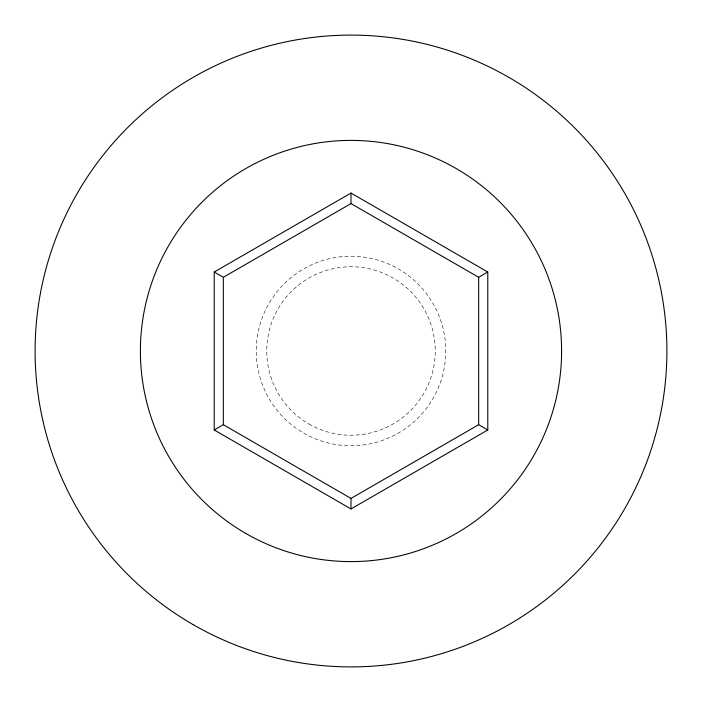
<?xml version="1.0" encoding="UTF-8"?>
<svg xmlns="http://www.w3.org/2000/svg" width="702" height="702" viewBox="0 0 702 702"><rect width="100%" height="100%" fill="white"/><g stroke="black" fill="none" stroke-linecap="round" stroke-linejoin="round"><path stroke-width="0.53" stroke-dasharray="3.51 2.63" d="M308.88 423.955A84.24 84.24 0 0 0 435.24 351A84.24 84.24 0 0 0 308.88 278.045A84.24 84.24 0 0 0 308.88 423.955M303.615 433.073A94.77 94.77 0 0 0 445.77 351A94.77 94.77 0 0 0 303.615 268.927A94.77 94.77 0 0 0 303.615 433.073"/><path stroke-width="1.05" d="M214.215 272.025L351 193.05L487.785 272.025L487.785 429.975L351 508.95L214.215 429.975L214.215 272.025L223.333 277.29L351 203.58L478.667 277.29L478.667 424.71L351 498.42L223.333 424.71L223.333 277.29M214.215 429.975L223.333 424.71M478.667 277.29L487.785 272.025M478.667 424.71L487.785 429.975M351 193.05L351 203.58M351 498.42L351 508.95M245.7 533.388A210.6 210.6 0 0 0 561.6 351A210.6 210.6 0 0 0 245.7 168.612A210.6 210.6 0 0 0 245.7 533.388M193.05 624.578A315.9 315.9 0 0 0 666.9 351A315.9 315.9 0 0 0 193.05 77.422A315.9 315.9 0 0 0 193.05 624.578"/></g></svg>
